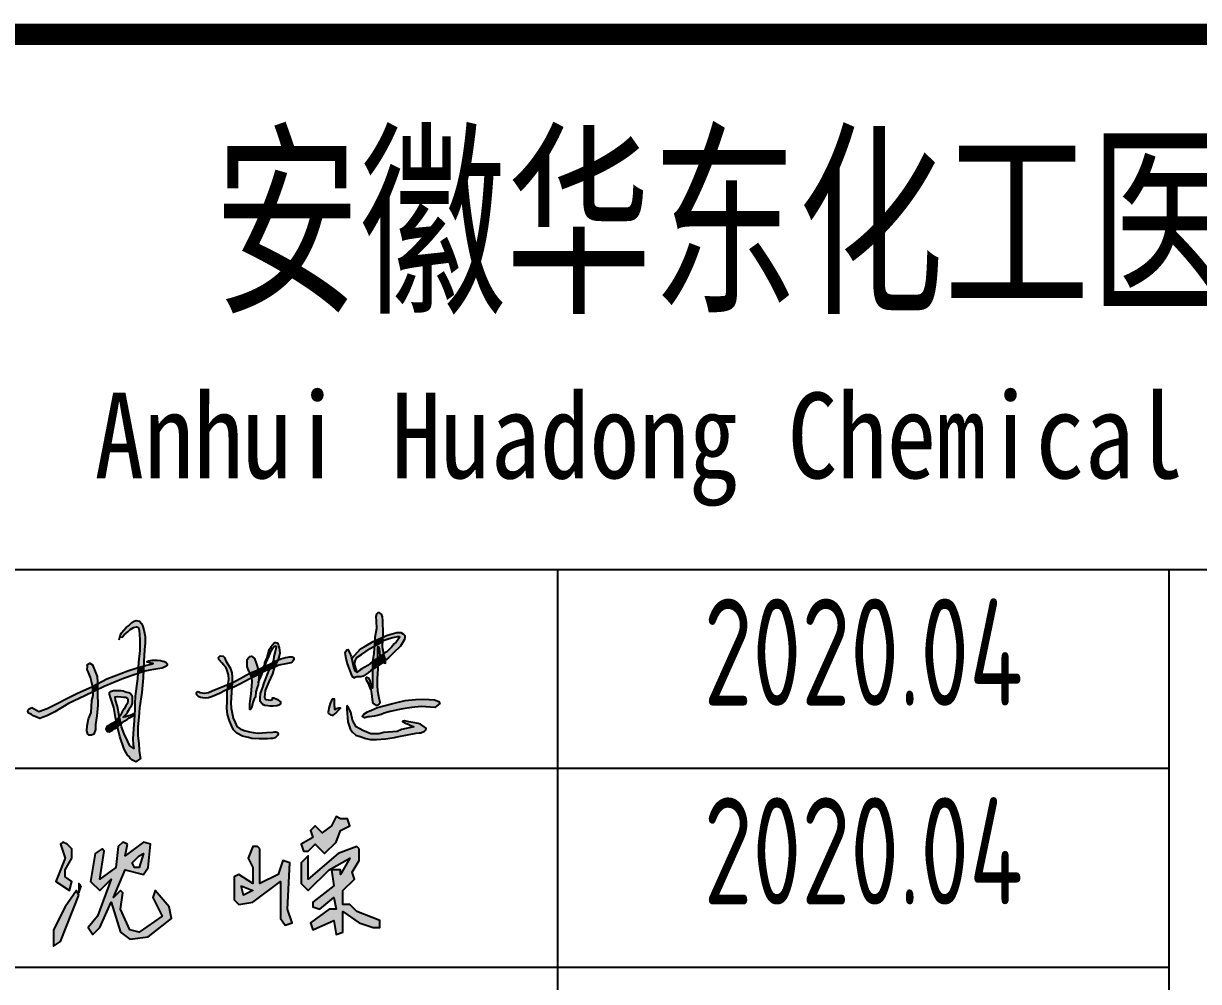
# Model space of a CAD drawing. Extents: x 9731685 to 18866768, y -962146 to 194094.
# Drawn here: x 9819210 to 9823052, y -200803 to -197671 of the extents above; entities that cross this region are included whole.
import ezdxf
from ezdxf.enums import TextEntityAlignment as Align

# ---------------------------------------------------------------- set-up
doc = ezdxf.new("R2010")
doc.units = 0
doc.header["$LTSCALE"] = 1000
doc.layers.get('0').update_dxf_attribs({"linetype": 'CONTINUOUS'})
doc.layers.add('HATCH', color=254, linetype='CONTINUOUS')
doc.styles.add('AHD_TQ_S', font='')
doc.styles.add('TSSD_Rein', font='Tssdeng.shx', dxfattribs={"width": 0.7, "bigfont": 'hztxt.shx'})
doc.styles.get('AHD_TQ_S').set_extended_font_data('SimSun')

msp = doc.modelspace()

# ---------------------------------------------------------------- hatches: boundary and pattern name
at = {"linetype": 'Continuous'}
h = msp.add_hatch(color=256, dxfattribs=at)
h.paths.add_polyline_path([(9820050.3, -200475.9), (9820050.3, -200596.9), (9820065.4, -200619.6), (9820088.1, -200612), (9820073, -200566.6), (9820080.6, -200415.4), (9820057.9, -200407.8), (9820042.8, -200453.2), (9819982.3, -200483.4), (9819982.3, -200370), (9819974.7, -200362.4), (9819959.6, -200362.4), (9819944.4, -200400.3), (9819959.6, -200430.5), (9819959.6, -200483.4), (9819914.2, -200453.2), (9819899.1, -200460.8), (9819899.1, -200536.4), (9819914.2, -200551.5), (9819959.6, -200543.9)])
h.paths.add_polyline_path([(9819959.6, -200506.1), (9819929.3, -200521.3), (9819921.8, -200491)], flags=16)
h.paths.add_polyline_path([(9820231.8, -200347.3), (9820246.9, -200309.5), (9820277.2, -200294.4), (9820269.6, -200271.7), (9820246.9, -200271.7), (9820231.8, -200264.1), (9820216.7, -200294.4), (9820186.4, -200317.1), (9820163.8, -200294.4), (9820148.6, -200309.5), (9820156.2, -200332.2), (9820118.4, -200354.9), (9820125.9, -200377.6), (9820141.1, -200377.6), (9820163.8, -200354.9), (9820194, -200385.1)])
h.paths.add_polyline_path([(9820307.4, -200407.8), (9820307.4, -200370), (9820299.9, -200362.4), (9820239.4, -200385.1), (9820141.1, -200468.3), (9820141.1, -200392.7), (9820118.4, -200415.4), (9820118.4, -200483.4), (9820141.1, -200506.1), (9820209.1, -200438.1), (9820277.2, -200400.3), (9820246.9, -200453.2), (9820246.9, -200438.1), (9820216.7, -200438.1), (9820224.3, -200491), (9820156.2, -200543.9), (9820156.2, -200559.1), (9820178.9, -200566.6), (9820224.3, -200528.8), (9820231.8, -200566.6), (9820209.1, -200566.6), (9820148.6, -200612), (9820156.2, -200634.7), (9820224.3, -200604.4), (9820231.8, -200649.8), (9820254.5, -200642.3), (9820254.5, -200574.2), (9820307.4, -200612), (9820352.8, -200627.1), (9820375.5, -200627.1), (9820375.5, -200604.4), (9820299.9, -200574.2), (9820277.2, -200551.5), (9820254.5, -200551.5), (9820254.5, -200506.1), (9820292.3, -200468.3), (9820284.8, -200445.6)])
h = msp.add_hatch(color=256, dxfattribs=at)
h.paths.add_polyline_path([(9819345.6, -200460.8), (9819345.6, -200438.1), (9819368.3, -200400.3), (9819368.3, -200370), (9819353.1, -200354.9), (9819338, -200347.3), (9819330.4, -200354.9), (9819345.6, -200400.3), (9819315.3, -200475.9), (9819360.7, -200506.1), (9819368.3, -200475.9)])
h.paths.add_polyline_path([(9819398.5, -200491), (9819390.9, -200483.4), (9819390.9, -200513.7)])
h.paths.add_polyline_path([(9819390.9, -200521.3), (9819383.4, -200506.1), (9819345.6, -200559.1), (9819307.8, -200634.7), (9819307.8, -200687.6), (9819330.4, -200672.5)])
h.paths.add_polyline_path([(9819542.2, -200438.1), (9819602.7, -200453.2), (9819617.8, -200430.5), (9819625.4, -200354.9), (9819602.7, -200347.3), (9819542.2, -200392.7), (9819549.8, -200354.9), (9819534.6, -200347.3), (9819519.5, -200362.4), (9819511.9, -200430.5), (9819459, -200468.3), (9819474.1, -200377.6), (9819466.6, -200370), (9819443.9, -200385.1), (9819428.8, -200475.9), (9819459, -200506.1), (9819496.8, -200468.3), (9819451.4, -200589.3), (9819421.2, -200627.1), (9819436.3, -200649.8), (9819459, -200627.1), (9819496.8, -200543.9), (9819527.1, -200642.3), (9819557.3, -200664.9), (9819617.8, -200657.4), (9819693.4, -200596.9), (9819685.9, -200559.1), (9819640.5, -200506.1), (9819632.9, -200528.8), (9819663.2, -200589.3), (9819587.6, -200642.3), (9819557.3, -200634.7), (9819527.1, -200566.6), (9819534.6, -200513.7), (9819527.1, -200506.1), (9819504.4, -200528.8)])
h.paths.add_polyline_path([(9819564.9, -200415.4), (9819587.6, -200392.7), (9819602.7, -200385.1), (9819587.6, -200430.5), (9819572.4, -200430.5)], flags=16)
at = {"layer": 'HATCH'}
for points in [[(9820384.9, -199624.2), (9820383.9, -199611.2), (9820380.7, -199602.1), (9820374.4, -199597.9), (9820368.4, -199597.9), (9820364.2, -199602.5), (9820362.5, -199610.2), (9820363.2, -199625.3), (9820363.9, -199649.4), (9820359, -199678.5), (9820358.1, -199689.6), (9820362.8, -199686.9), (9820377.2, -199681.1), (9820385, -199677.3), (9820385.6, -199665.6)], [(9819605.7, -199719.1), (9819607.8, -199695.6), (9819607.6, -199675), (9819603.6, -199653.1), (9819599.3, -199639.5), (9819595.3, -199632.6), (9819589.7, -199625.6), (9819578.5, -199623.5), (9819572, -199625.4), (9819564.6, -199629.9), (9819553.1, -199640.6), (9819545.3, -199645.6), (9819538.1, -199655), (9819530.6, -199663.8), (9819526.3, -199673.4), (9819525.5, -199676.9), (9819532.9, -199677.6), (9819539.3, -199670.2), (9819552.4, -199659.1), (9819559.2, -199653), (9819569.3, -199646.3), (9819579.1, -199643.6), (9819585.8, -199646.3), (9819588.5, -199655.1), (9819589.9, -199685.1), (9819590.6, -199721.1), (9819586.2, -199758.9), (9819584.9, -199777), (9819602.7, -199771.9), (9819603.3, -199756.1)], [(9820315.4, -199734.2), (9820343.7, -199714.8), (9820356.9, -199707.3), (9820358.1, -199689.6), (9820353.8, -199692.1), (9820329.3, -199706), (9820311.8, -199715.7), (9820283.4, -199747.7), (9820287.2, -199764.5), (9820290, -199778.6), (9820293.5, -199787.2), (9820301.1, -199793.3), (9820292.3, -199764.9), (9820295.6, -199753.3), (9820300.1, -199744.3)], [(9820385, -199677.3), (9820377.2, -199681.1), (9820362.8, -199686.9), (9820358.1, -199689.6), (9820356.9, -199707.3), (9820378.1, -199695.1), (9820384.3, -199691)], [(9820456.4, -199672.5), (9820452.4, -199668.3), (9820443.6, -199662.6), (9820438.4, -199662), (9820430.7, -199662.3), (9820422.6, -199664.5), (9820408, -199668.9), (9820396.7, -199672.1), (9820387.7, -199676), (9820385, -199677.3), (9820384.3, -199691), (9820389.7, -199687.5), (9820405.2, -199682.2), (9820417.8, -199678.9), (9820428.6, -199676.6), (9820433.2, -199675.8), (9820438.1, -199675.9), (9820439.8, -199678.4), (9820428.8, -199694.4), (9820422, -199699.4), (9820413.3, -199709.8), (9820398.5, -199725.5), (9820388.4, -199731.5), (9820389.8, -199738.6), (9820393.6, -199752.4), (9820403.2, -199744.7), (9820419, -199730.1), (9820443.1, -199707.2), (9820455.4, -199685), (9820457.1, -199678)], [(9820012.8, -199738.4), (9820020, -199722.4), (9820024.9, -199713.3), (9820028.6, -199710.2), (9820032.7, -199706.7), (9820035.2, -199706.2), (9820036, -199711), (9820034.1, -199720.4), (9820028.9, -199741.1), (9820027.6, -199752.6), (9820024.5, -199761.3), (9820025.9, -199760.6), (9820032.9, -199756.6), (9820042.6, -199752.4), (9820045, -199747.1), (9820048.7, -199728.6), (9820047.1, -199713), (9820045.3, -199705.8), (9820043.5, -199701.4), (9820041.8, -199698.8), (9820039.8, -199697.4), (9820033.6, -199695.6), (9820030.5, -199695.6), (9820022.9, -199704.5), (9820019.7, -199709.3), (9820016.3, -199714.7), (9820012.6, -199720.4), (9820008.4, -199731.2), (9820005.5, -199744.1), (9820001.1, -199753.6), (9819998.1, -199761.1), (9819997.6, -199766.8), (9819994.4, -199774.8), (9819997.2, -199773.2), (9819999.1, -199772.5), (9820003.4, -199760.3)], [(9820282.7, -199744.9), (9820281.1, -199741), (9820275.6, -199727.4), (9820272, -199720.4), (9820271.3, -199718.2), (9820266.9, -199718.9), (9820265.3, -199722), (9820261.2, -199727.9), (9820264.3, -199746.6), (9820268.7, -199764.7), (9820275.9, -199784.6), (9820283.9, -199804.8), (9820292.6, -199810.6), (9820296.8, -199808), (9820300.4, -199807.5), (9820303, -199807.3), (9820308, -199807.3), (9820313.5, -199807.2), (9820320.6, -199805.2), (9820336.7, -199794.7), (9820346.1, -199787), (9820351.4, -199783.4), (9820351.6, -199757.6), (9820335.7, -199769.8), (9820323.8, -199777.2), (9820316.8, -199781.5), (9820311.2, -199784.6), (9820303.8, -199789.9), (9820301.1, -199793.3), (9820293.5, -199787.2), (9820290, -199778.6), (9820287.2, -199764.5)], [(9820384.3, -199691), (9820378.1, -199695.1), (9820356.9, -199707.3), (9820355.1, -199731.2), (9820351.6, -199757.6), (9820368.9, -199745.9), (9820368.6, -199734.6), (9820368.1, -199716.4), (9820368.2, -199713.1), (9820369.7, -199708.5), (9820372.5, -199714.9), (9820373.9, -199726), (9820374, -199729), (9820374.7, -199736.3), (9820376.2, -199740.5), (9820388.4, -199731.5), (9820385.3, -199715.5), (9820383.5, -199707.8)], [(9819450.7, -199806.6), (9819442.3, -199784.5), (9819435.3, -199767.8), (9819426.5, -199762.2), (9819418.3, -199767.8), (9819418.9, -199774.1), (9819417.7, -199782.9), (9819422, -199792.8), (9819429.5, -199809.3), (9819432.4, -199822.7), (9819436, -199839), (9819451.9, -199830.2), (9819452, -199825.1)], [(9819672, -199774.7), (9819679.4, -199769.6), (9819679.6, -199765.3), (9819675.3, -199759.5), (9819670.7, -199757.2), (9819665, -199755.8), (9819658.2, -199754.1), (9819646.6, -199752.9), (9819638.6, -199752.5), (9819631, -199752.5), (9819625, -199753.5), (9819618.8, -199754.7), (9819614, -199756.8), (9819614.5, -199759.3), (9819619.6, -199760.5), (9819626.4, -199762.2), (9819633.4, -199763.6), (9819627.2, -199765.5), (9819613, -199769), (9819602.7, -199771.9), (9819602, -199790.3), (9819606.6, -199788.7), (9819622.9, -199785.4), (9819648.7, -199781.1), (9819662.9, -199779.5)], [(9819891, -199793.9), (9819885.9, -199778.2), (9819878.4, -199766), (9819871.4, -199754.5), (9819866.7, -199744.1), (9819862.5, -199739.2), (9819852.9, -199738.8), (9819847.6, -199743.7), (9819848.7, -199750.3), (9819851.6, -199753.7), (9819854.4, -199756.8), (9819858.2, -199762), (9819865.1, -199769.2), (9819871.8, -199775.4), (9819874.8, -199782.9), (9819880.2, -199800.5), (9819881.5, -199815.7), (9819879.6, -199830.1), (9819879.3, -199832.1), (9819892, -199826.7), (9819892.5, -199808.8)], [(9819970.5, -199762.5), (9819965.2, -199746.9), (9819956, -199739.3), (9819951.6, -199740.5), (9819945.2, -199745.3), (9819940.8, -199750.5), (9819940.8, -199758.9), (9819940.8, -199773), (9819947.2, -199789), (9819949.5, -199795.7), (9819950.5, -199795.2), (9819977.5, -199783.8)], [(9820020.3, -199773.4), (9820024.5, -199761.3), (9820015.6, -199766.2), (9819999.1, -199772.5), (9819995.6, -199782.3), (9819991.4, -199793.1), (9820003.3, -199786.3), (9820015.3, -199782)], [(9820042.6, -199752.4), (9820032.9, -199756.6), (9820025.9, -199760.6), (9820024.5, -199761.3), (9820020.3, -199773.4), (9820015.3, -199782), (9820030, -199776.9), (9820032.4, -199775.6)], [(9820083.8, -199761.1), (9820088.5, -199758.6), (9820090.6, -199756.3), (9820092.8, -199752.8), (9820094.3, -199749), (9820094.3, -199746.2), (9820093.9, -199745.1), (9820092.9, -199743.8), (9820088.3, -199742.2), (9820078.9, -199742.2), (9820073.9, -199742.9), (9820066.9, -199744.2), (9820059.3, -199745.9), (9820051.6, -199748.6), (9820043.9, -199751.9), (9820042.6, -199752.4), (9820032.4, -199775.6), (9820045.2, -199768.8), (9820067.9, -199764.5)], [(9820368.9, -199745.9), (9820351.6, -199757.6), (9820351.4, -199783.4), (9820369.6, -199770.9)], [(9820379.3, -199754), (9820376, -199742.5), (9820376.2, -199740.5), (9820370.6, -199744.7), (9820368.9, -199745.9), (9820369.6, -199770.9), (9820377.4, -199765.6), (9820384.2, -199760)], [(9820389.8, -199738.6), (9820388.4, -199731.5), (9820388.4, -199731.5), (9820376.2, -199740.5), (9820376, -199742.5), (9820379.3, -199754), (9820384.2, -199760), (9820393.6, -199752.4)], [(9820393.6, -199752.4), (9820384.2, -199760), (9820394, -199763.1)], [(9819536.9, -199812.9), (9819583.6, -199796.7), (9819584.9, -199777), (9819582, -199777.9), (9819551.3, -199787.9), (9819482.4, -199813.3), (9819451.9, -199830.2), (9819451.6, -199849.6), (9819473.9, -199838.5)], [(9819530.7, -199971.3), (9819528.2, -199960.8), (9819520.6, -199967.4), (9819517.4, -199970.2), (9819517.4, -199970.3), (9819524.9, -200002.1), (9819539.3, -200043.3), (9819550.3, -200063.3), (9819556.5, -200068.6), (9819559, -200072.7), (9819566.8, -200079.5), (9819577.7, -200085.1), (9819581.6, -200082.5), (9819585, -200079.3), (9819592.3, -200074.8), (9819590.1, -200063.9), (9819588.4, -200047.8), (9819586.5, -200025.1), (9819583.7, -199999.7), (9819584, -199971.2), (9819586.9, -199939), (9819589.7, -199908.2), (9819596.6, -199858.7), (9819601.2, -199811.1), (9819602, -199790.3), (9819583.6, -199796.7), (9819582.5, -199812.9), (9819575, -199870.7), (9819574.4, -199895), (9819573.4, -199913.2), (9819571.3, -199949.7), (9819569.3, -199977.6), (9819567, -200009.7), (9819569, -200029.9), (9819570.3, -200041.6), (9819557.6, -200032.7), (9819551.1, -200018.5), (9819539.1, -199993.8)], [(9819602.7, -199771.9), (9819584.9, -199777), (9819583.6, -199796.7), (9819602, -199790.3)], [(9819949.8, -199814.1), (9819956, -199811), (9819951.8, -199802.3), (9819949.5, -199795.7), (9819937.8, -199801.4), (9819896.6, -199824.7), (9819892, -199826.7), (9819890.8, -199843.9), (9819897.9, -199841.2), (9819917.6, -199831.5)], [(9819978.9, -199816.3), (9819979.3, -199799.6), (9819956, -199811), (9819956.6, -199821.9), (9819955.1, -199837.7), (9819953.7, -199862.9), (9819951.1, -199878), (9819950.3, -199888.3), (9819949.2, -199894.2), (9819949, -199899.3), (9819949, -199903.7), (9819948.4, -199909.4), (9819948.5, -199912.2), (9819949, -199913.5), (9819949.7, -199914.2), (9819952.4, -199914), (9819955.3, -199909.7), (9819960.3, -199891.6), (9819964.4, -199879.6), (9819968.5, -199874), (9819969.7, -199855.9), (9819973.7, -199842.3), (9819976.9, -199833.1)], [(9819979.6, -199790), (9819977.5, -199783.8), (9819950.5, -199795.2), (9819949.5, -199795.7), (9819951.8, -199802.3), (9819956, -199811), (9819979.3, -199799.6)], [(9819994.4, -199774.8), (9819978.9, -199783.2), (9819977.5, -199783.8), (9819979.6, -199790), (9819979.3, -199799.6), (9819983.1, -199797.8), (9819988.1, -199794.9)], [(9819991.4, -199793.1), (9819988.1, -199794.9), (9819980.9, -199811.3), (9819978.7, -199817.8), (9819977.6, -199827.2), (9819985.8, -199807.1)], [(9820024.7, -199797.9), (9820031.2, -199778.4), (9820032.4, -199775.6), (9820030, -199776.9), (9820015.3, -199782), (9820010.5, -199790.3), (9820002.7, -199810.2), (9819995.6, -199827.1), (9819991.2, -199840.7), (9819987.7, -199849.5), (9819983.8, -199862.2), (9819982.2, -199876.4), (9819983.2, -199885.9), (9819989.9, -199894.5), (9819991.9, -199897), (9819998.7, -199899.7), (9820008.6, -199901.5), (9820015.2, -199901.6), (9820026.1, -199901.6), (9820037.9, -199901.2), (9820045, -199898.9), (9820048.5, -199897.3), (9820051.4, -199895.3), (9820051.9, -199892.2), (9820051.1, -199888.5), (9820043, -199882.8), (9820038, -199881), (9820028.6, -199877.5), (9820023.5, -199876.7), (9820023.5, -199880.6), (9820023.3, -199883), (9820018, -199884.3), (9820011.2, -199884.1), (9820004.2, -199882.2), (9820000.5, -199879.2), (9819998.9, -199874.1), (9820001.3, -199852.2), (9820013.1, -199823.6)], [(9819999.1, -199772.5), (9819997.2, -199773.2), (9819994.4, -199774.8), (9819988.1, -199794.9), (9819991.4, -199793.1), (9819995.6, -199782.3)], [(9820369.9, -199781.5), (9820369.6, -199770.9), (9820351.4, -199783.4), (9820351.2, -199810.2), (9820351.1, -199831.5), (9820351.2, -199844.5), (9820346, -199831.2), (9820343.1, -199820.5), (9820339.7, -199813), (9820334.8, -199811), (9820332.1, -199809.9), (9820330, -199809.6), (9820329.2, -199812.6), (9820330.9, -199817.1), (9820336.7, -199828.3), (9820339.4, -199834.3), (9820342.4, -199843.8), (9820345.8, -199848.8), (9820347.5, -199861.4), (9820350.2, -199881.4), (9820352.5, -199893.1), (9820363.1, -199901.5), (9820371.1, -199897.9), (9820376.6, -199891.5), (9820373.1, -199876.8), (9820368.6, -199853.9), (9820367.4, -199834), (9820367.4, -199813.9)], [(9819357.5, -199894.5), (9819410.8, -199869.9), (9819436.9, -199856.9), (9819436.5, -199841.4), (9819436, -199839), (9819384.8, -199862.2), (9819286.9, -199910.6), (9819260, -199920.8), (9819237.6, -199907.1), (9819232.3, -199909.3), (9819228.8, -199912), (9819225.3, -199915.5), (9819223.5, -199919.2), (9819225.9, -199924.6), (9819229.8, -199927.7), (9819236.4, -199930.4), (9819242.4, -199934.3), (9819250.1, -199938.6), (9819263.5, -199943.3), (9819274.6, -199939.6), (9819286.6, -199935.3), (9819311.9, -199922.1)], [(9819451.9, -199830.2), (9819436, -199839), (9819436.5, -199841.4), (9819436.9, -199856.9), (9819451.6, -199849.6)], [(9819869, -199852.1), (9819877, -199849.1), (9819879.3, -199832.1), (9819867.2, -199837.2), (9819827, -199852.7), (9819814.5, -199858.6), (9819802.7, -199860.7), (9819793.6, -199859.8), (9819787.4, -199858.2), (9819780.9, -199854.9), (9819778.2, -199855.8), (9819776.1, -199858.4), (9819775.8, -199862.7), (9819778.2, -199866.8), (9819781.2, -199870.5), (9819784.3, -199873.2), (9819788.7, -199875.4), (9819796.6, -199876.4), (9819805.7, -199877), (9819814.5, -199876.4), (9819828, -199871.6), (9819850.7, -199862.2)], [(9819888.2, -199891.3), (9819888.5, -199877.2), (9819889.9, -199856.6), (9819890.8, -199843.9), (9819877, -199849.1), (9819875.7, -199858.6), (9819876.2, -199887.1), (9819875.3, -199909.5), (9819877.3, -199930.4), (9819883, -199951.2), (9819890, -199966), (9819896.5, -199980.7), (9819907.8, -199991.3), (9819926, -200001), (9819945.3, -200005.2), (9819956.4, -200008.6), (9819980.9, -200010.2), (9820007.5, -200009.5), (9820017.9, -200009.3), (9820025.4, -200008.8), (9820033.2, -200006.4), (9820040.4, -199998.8), (9820042.2, -199995.2), (9820042.2, -199993.5), (9820041, -199989.8), (9820038.2, -199988.4), (9820034.6, -199987.1), (9820031.8, -199986.6), (9820024.8, -199987.8), (9820004.3, -199989.2), (9819990, -199990.5), (9819977.8, -199991.6), (9819961.3, -199989.6), (9819949, -199987), (9819931.7, -199982.9), (9819917.9, -199977.3), (9819907.8, -199969.6), (9819901.8, -199956.9), (9819895.5, -199942.2), (9819891.9, -199925.8), (9819888.8, -199909.8)], [(9819892, -199826.7), (9819879.3, -199832.1), (9819877, -199849.1), (9819890.8, -199843.9)], [(9819452.9, -199899.6), (9819451.4, -199862.2), (9819451.6, -199849.6), (9819436.9, -199856.9), (9819437.2, -199868.4), (9819433.3, -199884.3), (9819430.8, -199924), (9819422.9, -199944.6), (9819417.7, -199967.8), (9819416.8, -199983.6), (9819420.2, -199994.8), (9819423.4, -199998), (9819432, -199998), (9819439.4, -199994.4), (9819445.1, -199980), (9819445.5, -199963), (9819449.6, -199934.6)], [(9819558.2, -199860.9), (9819554.5, -199858.6), (9819547.4, -199856.9), (9819541, -199854.9), (9819535.3, -199853.5), (9819528.8, -199852.5), (9819522.8, -199851.8), (9819513, -199851.8), (9819504.6, -199851.8), (9819494.1, -199854.9), (9819491.4, -199858.9), (9819491.4, -199864), (9819494.4, -199875.4), (9819497.5, -199884.8), (9819505.2, -199907.4), (9819511, -199940.4), (9819513.5, -199952), (9819523.2, -199939.6), (9819522.2, -199935.3), (9819517.6, -199904.1), (9819510.2, -199883.1), (9819509.4, -199873.1), (9819518.5, -199871.6), (9819537.6, -199873.3), (9819543, -199873.9), (9819547.2, -199875.9), (9819550.2, -199877.4), (9819551.3, -199880.9), (9819551.3, -199885.2), (9819549.6, -199894.6), (9819544.8, -199902), (9819539.1, -199912), (9819535.2, -199918.5), (9819533, -199922.2), (9819530.2, -199926.5), (9819527, -199932.6), (9819523.2, -199939.6), (9819528.2, -199960.8), (9819533.7, -199956.1), (9819540.9, -199951.3), (9819548.9, -199946.3), (9819555, -199941.8), (9819564.1, -199936.8), (9819572.3, -199933.1), (9819572.6, -199927.5), (9819568.9, -199928.5), (9819558.7, -199932.4), (9819554.3, -199934.2), (9819543.2, -199937.2), (9819536.8, -199938.6), (9819539.6, -199936.4), (9819546.7, -199928.3), (9819549.4, -199923.9), (9819552.1, -199918.5), (9819555.8, -199913.2), (9819560.5, -199905.4), (9819564.9, -199892.9), (9819565.6, -199884.5), (9819565.6, -199878.1), (9819565.3, -199873.1), (9819563.6, -199866.7)], [(9820240.1, -199916.3), (9820245.1, -199910.3), (9820246.9, -199909.1), (9820241.1, -199908.8), (9820233.8, -199911.3), (9820229.8, -199913.8), (9820227.1, -199913.3), (9820226.8, -199910.5), (9820226.8, -199906.7), (9820226.3, -199901), (9820226.3, -199896.7), (9820226.3, -199890.7), (9820226.1, -199887.2), (9820226.1, -199882.7), (9820225.6, -199879.6), (9820219, -199879.1), (9820217, -199884.4), (9820213.2, -199894.4), (9820208.7, -199909.5), (9820207.2, -199917.5), (9820206.2, -199922.3), (9820207, -199927.3), (9820213.7, -199931.6), (9820218.8, -199933.1), (9820222.8, -199932.8), (9820230.8, -199926.6)], [(9820409, -199921), (9820434, -199915.4), (9820450.2, -199912.4), (9820480.1, -199907.3), (9820510.7, -199904.2), (9820556, -199908), (9820559.3, -199904.7), (9820566.6, -199897.8), (9820571.2, -199895), (9820567.9, -199887.9), (9820553.9, -199882.6), (9820536.4, -199881.3), (9820514.2, -199880.8), (9820491.8, -199881.6), (9820458.4, -199884.6), (9820430.2, -199891.5), (9820412.8, -199895.8), (9820367.8, -199907.6), (9820348.2, -199916), (9820334.9, -199921.5), (9820323.2, -199929.9), (9820316.9, -199937), (9820325.3, -199941.1), (9820337.5, -199938.3), (9820341.6, -199938.1), (9820356.1, -199936), (9820367.3, -199934.2), (9820379.2, -199930.7), (9820388.9, -199926.1)], [(9820279.9, -199922.6), (9820272.3, -199908.6), (9820267.2, -199901.2), (9820267.5, -199913), (9820271, -199954.3), (9820278.6, -199977.8), (9820284.6, -199987.6), (9820296.6, -199998.2), (9820310.7, -200002.2), (9820329.2, -200009.1), (9820344.8, -200011.7), (9820363.7, -200011.9), (9820393.4, -200009.5), (9820423.5, -200006), (9820432.3, -200004), (9820448.7, -200000.6), (9820460, -199997.6), (9820493.5, -199991.3), (9820504.2, -199990.5), (9820509.2, -199990.5), (9820521.3, -199985.3), (9820526, -199980.4), (9820526.2, -199975.6), (9820519.9, -199970.6), (9820512.9, -199965.1), (9820508.2, -199962.3), (9820500.6, -199959.7), (9820489.9, -199957.5), (9820469.9, -199954.2), (9820455.6, -199951.6), (9820449.6, -199953), (9820461, -199959.5), (9820465.5, -199961.3), (9820476.8, -199965.9), (9820481.6, -199968.9), (9820486, -199971.2), (9820446, -199979.8), (9820431.4, -199985.8), (9820388, -199989.7), (9820371.8, -199993.6), (9820346.2, -199993.6), (9820319.3, -199982.6), (9820298, -199970.7), (9820285.8, -199948.6)], [(9819517.4, -199970.2), (9819513.5, -199952), (9819497.8, -199961.5), (9819483, -199970), (9819480.2, -199974.6), (9819479.3, -199978.2), (9819483.9, -199986.1), (9819490, -199987.1), (9819500.9, -199981.3), (9819508.3, -199976.7), (9819514.3, -199972.8)], [(9819523.2, -199939.6), (9819513.5, -199952), (9819517.4, -199970.2), (9819520.6, -199967.4), (9819528.2, -199960.8)]]:
    msp.add_hatch(color=256, dxfattribs=at).paths.add_polyline_path(points)

# ---------------------------------------------------------------- linework, layer by layer
for p, q in [((9817456.8, -199456.3), (9828456.8, -199456.3)), ((9820956.8, -202706.3), (9820956.8, -199456.3)), ((9820956.8, -202706.3), (9820956.8, -199456.3)), ((9822956.8, -202706.3), (9822956.8, -199456.3)), ((9817456.8, -200106.3), (9822956.8, -200106.3)), ((9817456.8, -200756.3), (9822956.8, -200756.3))]:
    msp.add_line(p, q)
msp.add_lwpolyline([(9835456.8, -197706.3, 70, 70, 0), (9817456.8, -197706.3, 70, 70, 0), (9817456.8, -203706.3, 0, 0, 0)], format="xyseb")
msp.add_lwpolyline([(9835456.8, -197706.3, 70, 70, 0), (9817456.8, -197706.3, 70, 70, 0), (9817456.8, -203706.3, 0, 0, 0)], format="xyseb")
at = {"const_width": 70}
msp.add_lwpolyline([(9835456.8, -197706.3), (9817456.8, -197706.3)], dxfattribs=at)
for points in [[(9820376, -199742.5), (9820379.3, -199754), (9820384.2, -199760), (9820394, -199763.1), (9820393.6, -199752.4), (9820389.8, -199738.6), (9820385.3, -199715.5), (9820383.5, -199707.8), (9820385.6, -199665.6), (9820384.9, -199624.2), (9820383.9, -199611.2), (9820380.7, -199602.1), (9820374.4, -199597.9), (9820368.4, -199597.9), (9820364.2, -199602.5), (9820362.5, -199610.2), (9820363.2, -199625.3), (9820363.9, -199649.4), (9820359, -199678.5), (9820355.1, -199731.2), (9820351.6, -199757.6), (9820351.2, -199810.2), (9820351.1, -199831.5), (9820351.2, -199844.5), (9820346, -199831.2), (9820343.1, -199820.5), (9820339.7, -199813)], [(9819525.5, -199676.9), (9819532.9, -199677.6), (9819532.9, -199677.6), (9819539.3, -199670.2), (9819552.4, -199659.1), (9819559.2, -199653), (9819569.3, -199646.3), (9819579.1, -199643.6), (9819579.1, -199643.6), (9819585.8, -199646.3), (9819588.5, -199655.1), (9819589.9, -199685.1), (9819590.6, -199721.1), (9819586.2, -199758.9), (9819582.5, -199812.9), (9819575, -199870.7), (9819574.4, -199895), (9819573.4, -199913.2), (9819571.3, -199949.7), (9819569.3, -199977.6), (9819567, -200009.7), (9819569, -200029.9), (9819570.3, -200041.6), (9819570.3, -200041.6), (9819557.6, -200032.7), (9819551.1, -200018.5), (9819539.1, -199993.8), (9819530.7, -199971.3), (9819522.2, -199935.3), (9819517.6, -199904.1), (9819510.2, -199883.1), (9819509.4, -199873.1), (9819509.4, -199873.1), (9819518.5, -199871.6), (9819537.6, -199873.3), (9819537.6, -199873.3), (9819543, -199873.9), (9819547.2, -199875.9), (9819550.2, -199877.4), (9819551.3, -199880.9), (9819551.3, -199885.2), (9819549.6, -199894.6), (9819544.8, -199902), (9819539.1, -199912), (9819535.2, -199918.5), (9819533, -199922.2), (9819530.2, -199926.5), (9819527, -199932.6), (9819523.2, -199939.6), (9819513.5, -199952), (9819497.8, -199961.5), (9819483, -199970), (9819480.2, -199974.6), (9819479.3, -199978.2), (9819483.9, -199986.1), (9819490, -199987.1), (9819500.9, -199981.3), (9819508.3, -199976.7), (9819514.3, -199972.8), (9819520.6, -199967.4), (9819533.7, -199956.1), (9819540.9, -199951.3), (9819548.9, -199946.3), (9819555, -199941.8), (9819564.1, -199936.8), (9819572.3, -199933.1)], [(9819523.1, -199686.8), (9819526.3, -199673.4), (9819530.6, -199663.8), (9819538.1, -199655), (9819545.3, -199645.6), (9819553.1, -199640.6), (9819564.6, -199629.9), (9819572, -199625.4), (9819578.5, -199623.5), (9819589.7, -199625.6), (9819595.3, -199632.6), (9819599.3, -199639.5), (9819603.6, -199653.1), (9819607.6, -199675), (9819607.8, -199695.6), (9819605.7, -199719.1), (9819603.3, -199756.1), (9819601.2, -199811.1), (9819596.6, -199858.7), (9819589.7, -199908.2), (9819586.9, -199939), (9819584, -199971.2), (9819583.7, -199999.7), (9819586.5, -200025.1), (9819588.4, -200047.8), (9819590.1, -200063.9), (9819592.3, -200074.8), (9819585, -200079.3), (9819581.6, -200082.5), (9819577.7, -200085.1), (9819566.8, -200079.5), (9819559, -200072.7), (9819556.5, -200068.6), (9819550.3, -200063.3), (9819539.3, -200043.3), (9819524.9, -200002.1), (9819517.4, -199970.3), (9819511, -199940.4), (9819505.2, -199907.4), (9819497.5, -199884.8), (9819494.4, -199875.4), (9819491.4, -199864), (9819491.4, -199858.9), (9819494.1, -199854.9), (9819494.1, -199854.9), (9819504.6, -199851.8), (9819513, -199851.8), (9819513, -199851.8), (9819522.8, -199851.8), (9819528.8, -199852.5), (9819535.3, -199853.5), (9819541, -199854.9), (9819547.4, -199856.9), (9819554.5, -199858.6), (9819558.2, -199860.9), (9819563.6, -199866.7), (9819565.3, -199873.1), (9819565.6, -199878.1), (9819565.6, -199884.5), (9819564.9, -199892.9), (9819560.5, -199905.4), (9819555.8, -199913.2), (9819552.1, -199918.5), (9819549.4, -199923.9), (9819546.7, -199928.3), (9819546.7, -199928.3), (9819539.6, -199936.4), (9819533.9, -199940.8)], [(9820261.2, -199727.9), (9820265.3, -199722), (9820266.9, -199718.9), (9820266.9, -199718.9), (9820271.3, -199718.2), (9820272, -199720.4), (9820275.6, -199727.4), (9820281.1, -199741), (9820282.7, -199744.9), (9820287.2, -199764.5), (9820290, -199778.6), (9820293.5, -199787.2), (9820301.1, -199793.3), (9820292.3, -199764.9), (9820295.6, -199753.3), (9820300.1, -199744.3), (9820315.4, -199734.2), (9820343.7, -199714.8), (9820378.1, -199695.1), (9820389.7, -199687.5), (9820405.2, -199682.2), (9820417.8, -199678.9), (9820428.6, -199676.6), (9820433.2, -199675.8), (9820438.1, -199675.9), (9820439.8, -199678.4), (9820428.8, -199694.4), (9820422, -199699.4), (9820413.3, -199709.8), (9820398.5, -199725.5), (9820388.4, -199731.5), (9820370.6, -199744.7), (9820351.6, -199757.6), (9820335.7, -199769.8), (9820323.8, -199777.2), (9820316.8, -199781.5), (9820311.2, -199784.6), (9820303.8, -199789.9), (9820301.1, -199793.3)], [(9820283.4, -199747.7), (9820311.8, -199715.7), (9820329.3, -199706), (9820353.8, -199692.1), (9820362.8, -199686.9), (9820377.2, -199681.1), (9820387.7, -199676), (9820396.7, -199672.1), (9820408, -199668.9), (9820422.6, -199664.5), (9820430.7, -199662.3), (9820438.4, -199662), (9820443.6, -199662.6), (9820452.4, -199668.3), (9820456.4, -199672.5), (9820457.1, -199678), (9820455.4, -199685), (9820443.1, -199707.2), (9820419, -199730.1), (9820403.2, -199744.7), (9820377.4, -199765.6), (9820346.1, -199787), (9820336.7, -199794.7), (9820320.6, -199805.2), (9820313.5, -199807.2), (9820308, -199807.3), (9820303, -199807.3), (9820300.4, -199807.5), (9820296.8, -199808), (9820292.6, -199810.6)], [(9819977.6, -199827.2), (9819985.8, -199807.1), (9819995.6, -199782.3), (9820003.4, -199760.3), (9820012.8, -199738.4), (9820020, -199722.4), (9820024.9, -199713.3), (9820028.6, -199710.2), (9820032.7, -199706.7), (9820035.2, -199706.2), (9820036, -199711), (9820034.1, -199720.4), (9820028.9, -199741.1), (9820027.6, -199752.6), (9820020.3, -199773.4), (9820010.5, -199790.3), (9820002.7, -199810.2), (9819995.6, -199827.1), (9819991.2, -199840.7), (9819987.7, -199849.5), (9819983.8, -199862.2), (9819982.2, -199876.4), (9819983.2, -199885.9), (9819989.9, -199894.5), (9819991.9, -199897), (9819998.7, -199899.7), (9820008.6, -199901.5), (9820015.2, -199901.6), (9820026.1, -199901.6), (9820037.9, -199901.2), (9820045, -199898.9), (9820048.5, -199897.3), (9820051.4, -199895.3), (9820051.9, -199892.2), (9820051.1, -199888.5), (9820043, -199882.8), (9820038, -199881), (9820028.6, -199877.5), (9820023.5, -199876.7), (9820023.5, -199880.6), (9820023.3, -199883), (9820018, -199884.3), (9820011.2, -199884.1), (9820004.2, -199882.2), (9820000.5, -199879.2), (9819998.9, -199874.1), (9820001.3, -199852.2), (9820013.1, -199823.6), (9820024.7, -199797.9), (9820031.2, -199778.4), (9820045, -199747.1), (9820048.7, -199728.6), (9820047.1, -199713), (9820045.3, -199705.8), (9820043.5, -199701.4), (9820041.8, -199698.8), (9820039.8, -199697.4), (9820033.6, -199695.6), (9820030.5, -199695.6), (9820022.9, -199704.5), (9820019.7, -199709.3), (9820016.3, -199714.7), (9820012.6, -199720.4), (9820008.4, -199731.2), (9820005.5, -199744.1), (9820001.1, -199753.6), (9819998.1, -199761.1), (9819997.6, -199766.8)], [(9820261.2, -199727.9), (9820264.3, -199746.6), (9820268.7, -199764.7), (9820275.9, -199784.6), (9820283.9, -199804.8), (9820292.6, -199810.6)], [(9820339.7, -199813), (9820334.8, -199811), (9820332.1, -199809.9), (9820330, -199809.6), (9820329.2, -199812.6), (9820330.9, -199817.1), (9820336.7, -199828.3), (9820339.4, -199834.3), (9820342.4, -199843.8), (9820345.8, -199848.8), (9820347.5, -199861.4), (9820350.2, -199881.4), (9820352.5, -199893.1), (9820363.1, -199901.5), (9820371.1, -199897.9), (9820376.6, -199891.5), (9820376.6, -199891.5), (9820373.1, -199876.8), (9820368.6, -199853.9), (9820367.4, -199834), (9820367.4, -199813.9), (9820369.9, -199781.5), (9820368.6, -199734.6), (9820368.1, -199716.4), (9820368.2, -199713.1), (9820369.7, -199708.5), (9820369.7, -199708.5), (9820372.5, -199714.9), (9820373.9, -199726), (9820374, -199729), (9820374.7, -199736.3), (9820376.2, -199740.5), (9820376, -199742.5)], [(9819237.6, -199907.1), (9819260, -199920.8), (9819286.9, -199910.6), (9819384.8, -199862.2), (9819436, -199839), (9819482.4, -199813.3), (9819551.3, -199787.9), (9819582, -199777.9), (9819613, -199769), (9819627.2, -199765.5), (9819633.4, -199763.6), (9819626.4, -199762.2), (9819619.6, -199760.5), (9819614.5, -199759.3), (9819614.5, -199759.3), (9819614, -199756.8), (9819618.8, -199754.7), (9819625, -199753.5), (9819631, -199752.5), (9819638.6, -199752.5), (9819646.6, -199752.9), (9819658.2, -199754.1), (9819665, -199755.8), (9819670.7, -199757.2), (9819675.3, -199759.5), (9819679.6, -199765.3), (9819679.4, -199769.6), (9819672, -199774.7), (9819662.9, -199779.5), (9819648.7, -199781.1), (9819622.9, -199785.4), (9819606.6, -199788.7), (9819536.9, -199812.9), (9819473.9, -199838.5), (9819410.8, -199869.9), (9819357.5, -199894.5), (9819311.9, -199922.1), (9819286.6, -199935.3), (9819274.6, -199939.6), (9819263.5, -199943.3), (9819250.1, -199938.6), (9819242.4, -199934.3), (9819236.4, -199930.4), (9819229.8, -199927.7), (9819225.9, -199924.6), (9819223.5, -199919.2), (9819225.3, -199915.5), (9819228.8, -199912), (9819232.3, -199909.3), (9819237.6, -199907.1)], [(9819418.3, -199767.8), (9819426.5, -199762.2), (9819435.3, -199767.8), (9819442.3, -199784.5), (9819450.7, -199806.6), (9819452, -199825.1), (9819451.4, -199862.2), (9819452.9, -199899.6), (9819449.6, -199934.6), (9819445.5, -199963), (9819445.1, -199980), (9819439.4, -199994.4), (9819432, -199998), (9819423.4, -199998), (9819420.2, -199994.8), (9819416.8, -199983.6), (9819417.7, -199967.8), (9819422.9, -199944.6), (9819430.8, -199924), (9819433.3, -199884.3), (9819437.2, -199868.4), (9819436.5, -199841.4), (9819432.4, -199822.7), (9819429.5, -199809.3), (9819422, -199792.8), (9819417.7, -199782.9), (9819418.9, -199774.1), (9819418.3, -199767.8)], [(9820092.9, -199743.8), (9820093.9, -199745.1), (9820094.3, -199746.2), (9820094.3, -199749), (9820092.8, -199752.8), (9820090.6, -199756.3), (9820088.5, -199758.6), (9820083.8, -199761.1), (9820067.9, -199764.5), (9820045.2, -199768.8), (9820030, -199776.9), (9820003.3, -199786.3), (9819983.1, -199797.8), (9819949.8, -199814.1), (9819917.6, -199831.5), (9819897.9, -199841.2), (9819869, -199852.1), (9819850.7, -199862.2), (9819828, -199871.6), (9819814.5, -199876.4), (9819805.7, -199877), (9819796.6, -199876.4), (9819788.7, -199875.4), (9819784.3, -199873.2), (9819781.2, -199870.5), (9819778.2, -199866.8), (9819775.8, -199862.7), (9819776.1, -199858.4), (9819778.2, -199855.8), (9819780.9, -199854.9)], [(9819780.9, -199854.9), (9819787.4, -199858.2), (9819793.6, -199859.8), (9819802.7, -199860.7), (9819814.5, -199858.6), (9819827, -199852.7), (9819867.2, -199837.2), (9819896.6, -199824.7), (9819937.8, -199801.4), (9819950.5, -199795.2), (9819978.9, -199783.2), (9819997.2, -199773.2), (9820015.6, -199766.2), (9820025.9, -199760.6), (9820032.9, -199756.6), (9820043.9, -199751.9), (9820051.6, -199748.6), (9820059.3, -199745.9), (9820066.9, -199744.2), (9820073.9, -199742.9), (9820078.9, -199742.2), (9820088.3, -199742.2), (9820088.3, -199742.2), (9820092.9, -199743.8)], [(9819848.7, -199750.3), (9819847.6, -199743.7), (9819852.9, -199738.8), (9819862.5, -199739.2), (9819866.7, -199744.1), (9819871.4, -199754.5), (9819878.4, -199766), (9819885.9, -199778.2), (9819891, -199793.9), (9819892.5, -199808.8), (9819892, -199826.7), (9819889.9, -199856.6), (9819888.5, -199877.2), (9819888.2, -199891.3), (9819888.8, -199909.8), (9819891.9, -199925.8), (9819895.5, -199942.2), (9819901.8, -199956.9), (9819907.8, -199969.6), (9819917.9, -199977.3), (9819931.7, -199982.9), (9819949, -199987), (9819961.3, -199989.6), (9819977.8, -199991.6), (9819990, -199990.5), (9820004.3, -199989.2), (9820024.8, -199987.8), (9820031.8, -199986.6), (9820034.6, -199987.1), (9820038.2, -199988.4), (9820041, -199989.8), (9820042.2, -199993.5), (9820042.2, -199995.2), (9820040.4, -199998.8), (9820033.2, -200006.4), (9820025.4, -200008.8), (9820017.9, -200009.3), (9820007.5, -200009.5), (9819980.9, -200010.2), (9819956.4, -200008.6), (9819945.3, -200005.2), (9819926, -200001), (9819907.8, -199991.3), (9819896.5, -199980.7), (9819890, -199966), (9819883, -199951.2), (9819877.3, -199930.4), (9819875.3, -199909.5), (9819876.2, -199887.1), (9819875.7, -199858.6), (9819879.6, -199830.1), (9819881.5, -199815.7), (9819880.2, -199800.5), (9819874.8, -199782.9), (9819871.8, -199775.4), (9819865.1, -199769.2), (9819858.2, -199762), (9819854.4, -199756.8), (9819851.6, -199753.7), (9819848.7, -199750.3)], [(9819947.2, -199789), (9819940.8, -199773), (9819940.8, -199758.9), (9819940.8, -199750.5), (9819945.2, -199745.3), (9819951.6, -199740.5), (9819956, -199739.3), (9819965.2, -199746.9), (9819970.5, -199762.5), (9819979.6, -199790), (9819978.9, -199816.3), (9819976.9, -199833.1), (9819973.7, -199842.3), (9819969.7, -199855.9), (9819968.5, -199874), (9819964.4, -199879.6), (9819960.3, -199891.6), (9819955.3, -199909.7), (9819952.4, -199914), (9819949.7, -199914.2)], [(9819997.6, -199766.8), (9819994.4, -199774.8), (9819988.1, -199794.9), (9819980.9, -199811.3), (9819978.7, -199817.8)], [(9819947.2, -199789), (9819951.8, -199802.3), (9819956, -199811), (9819956.6, -199821.9), (9819955.1, -199837.7), (9819953.7, -199862.9), (9819951.1, -199878), (9819950.3, -199888.3), (9819949.2, -199894.2), (9819949, -199899.3), (9819949, -199903.7), (9819948.4, -199909.4), (9819948.5, -199912.2)], [(9820219, -199879.1), (9820217, -199884.4), (9820213.2, -199894.4), (9820208.7, -199909.5), (9820207.2, -199917.5), (9820206.2, -199922.3), (9820207, -199927.3), (9820207, -199927.3), (9820213.7, -199931.6), (9820218.8, -199933.1), (9820222.8, -199932.8), (9820230.8, -199926.6), (9820240.1, -199916.3), (9820245.1, -199910.3), (9820248.7, -199908)], [(9820219, -199879.1), (9820225.6, -199879.6), (9820226.1, -199882.7), (9820226.1, -199887.2), (9820226.3, -199890.7), (9820226.3, -199896.7), (9820226.3, -199901), (9820226.8, -199906.7), (9820226.8, -199910.5), (9820227.1, -199913.3), (9820227.1, -199913.3), (9820229.8, -199913.8), (9820233.8, -199911.3), (9820241.1, -199908.8), (9820241.1, -199908.8), (9820246.9, -199909.1)], [(9820323.2, -199929.9), (9820334.9, -199921.5), (9820348.2, -199916), (9820367.8, -199907.6), (9820412.8, -199895.8), (9820430.2, -199891.5), (9820458.4, -199884.6), (9820491.8, -199881.6), (9820514.2, -199880.8), (9820536.4, -199881.3), (9820553.9, -199882.6), (9820567.9, -199887.9), (9820567.9, -199887.9), (9820571.2, -199895), (9820566.6, -199897.8), (9820559.3, -199904.7), (9820556, -199908), (9820556, -199908), (9820510.7, -199904.2), (9820480.1, -199907.3), (9820450.2, -199912.4), (9820434, -199915.4), (9820409, -199921), (9820388.9, -199926.1), (9820379.2, -199930.7), (9820367.3, -199934.2), (9820356.1, -199936), (9820341.6, -199938.1), (9820337.5, -199938.3), (9820325.3, -199941.1), (9820316.9, -199937), (9820323.2, -199929.9), (9820323.2, -199929.9)], [(9819948.5, -199912.2), (9819949, -199913.5), (9819949.7, -199914.2)], [(9820267.2, -199901.2), (9820267.5, -199913), (9820271, -199954.3), (9820278.6, -199977.8), (9820284.6, -199987.6), (9820296.6, -199998.2), (9820310.7, -200002.2), (9820329.2, -200009.1), (9820344.8, -200011.7), (9820363.7, -200011.9), (9820393.4, -200009.5), (9820423.5, -200006), (9820432.3, -200004), (9820448.7, -200000.6), (9820460, -199997.6), (9820493.5, -199991.3), (9820504.2, -199990.5), (9820509.2, -199990.5), (9820521.3, -199985.3), (9820526, -199980.4), (9820526.2, -199975.6), (9820519.9, -199970.6), (9820512.9, -199965.1), (9820508.2, -199962.3), (9820500.6, -199959.7), (9820489.9, -199957.5), (9820469.9, -199954.2), (9820455.6, -199951.6), (9820449.6, -199953), (9820449.6, -199953), (9820449.6, -199953), (9820461, -199959.5), (9820465.5, -199961.3), (9820476.8, -199965.9), (9820481.6, -199968.9), (9820486, -199971.2), (9820446, -199979.8), (9820431.4, -199985.8), (9820388, -199989.7), (9820371.8, -199993.6), (9820346.2, -199993.6), (9820319.3, -199982.6), (9820298, -199970.7), (9820285.8, -199948.6), (9820279.9, -199922.6), (9820272.3, -199908.6), (9820267.2, -199901.2)], [(9819536.8, -199938.6), (9819536.8, -199938.6), (9819543.2, -199937.2), (9819554.3, -199934.2), (9819558.7, -199932.4), (9819568.9, -199928.5), (9819572.6, -199927.5)]]:
    msp.add_lwpolyline(points)
at = {"linetype": 'Continuous', "elevation": 231810862.3}
for points in [[(9820246.9, -200271.7), (9820231.8, -200264.1), (9820216.7, -200294.4), (9820186.4, -200317.1), (9820163.8, -200294.4), (9820148.6, -200309.5), (9820156.2, -200332.2), (9820118.4, -200354.9), (9820125.9, -200377.6), (9820141.1, -200377.6), (9820163.8, -200354.9), (9820194, -200385.1), (9820231.8, -200347.3), (9820246.9, -200309.5), (9820277.2, -200294.4), (9820269.6, -200271.7), (9820246.9, -200271.7)], [(9819353.1, -200354.9), (9819338, -200347.3), (9819330.4, -200354.9), (9819345.6, -200400.3), (9819315.3, -200475.9), (9819360.7, -200506.1), (9819368.3, -200475.9), (9819345.6, -200460.8), (9819345.6, -200438.1), (9819368.3, -200400.3), (9819368.3, -200370), (9819353.1, -200354.9)], [(9819549.8, -200354.9), (9819534.6, -200347.3), (9819519.5, -200362.4), (9819511.9, -200430.5), (9819459, -200468.3), (9819474.1, -200377.6), (9819466.6, -200370), (9819443.9, -200385.1), (9819428.8, -200475.9), (9819459, -200506.1), (9819496.8, -200468.3), (9819451.4, -200589.3), (9819421.2, -200627.1), (9819436.3, -200649.8), (9819459, -200627.1), (9819496.8, -200543.9), (9819527.1, -200642.3), (9819557.3, -200664.9), (9819617.8, -200657.4), (9819693.4, -200596.9), (9819685.9, -200559.1), (9819640.5, -200506.1), (9819632.9, -200528.8), (9819663.2, -200589.3), (9819587.6, -200642.3), (9819557.3, -200634.7), (9819527.1, -200566.6), (9819534.6, -200513.7), (9819527.1, -200506.1), (9819504.4, -200528.8), (9819542.2, -200438.1), (9819602.7, -200453.2), (9819617.8, -200430.5), (9819625.4, -200354.9), (9819602.7, -200347.3), (9819542.2, -200392.7), (9819549.8, -200354.9)], [(9819982.3, -200370), (9819974.7, -200362.4), (9819959.6, -200362.4), (9819944.4, -200400.3), (9819959.6, -200430.5), (9819959.6, -200483.4), (9819914.2, -200453.2), (9819899.1, -200460.8), (9819899.1, -200536.4), (9819914.2, -200551.5), (9819959.6, -200543.9), (9820050.3, -200475.9), (9820050.3, -200596.9), (9820065.4, -200619.6), (9820088.1, -200612), (9820073, -200566.6), (9820080.6, -200415.4), (9820057.9, -200407.8), (9820042.8, -200453.2), (9819982.3, -200483.4), (9819982.3, -200370)], [(9820307.4, -200370), (9820299.9, -200362.4), (9820239.4, -200385.1), (9820141.1, -200468.3), (9820141.1, -200392.7), (9820118.4, -200415.4), (9820118.4, -200483.4), (9820141.1, -200506.1), (9820209.1, -200438.1), (9820277.2, -200400.3), (9820246.9, -200453.2), (9820246.9, -200438.1), (9820216.7, -200438.1), (9820224.3, -200491), (9820156.2, -200543.9), (9820156.2, -200559.1), (9820178.9, -200566.6), (9820224.3, -200528.8), (9820231.8, -200566.6), (9820209.1, -200566.6), (9820148.6, -200612), (9820156.2, -200634.7), (9820224.3, -200604.4), (9820231.8, -200649.8), (9820254.5, -200642.3), (9820254.5, -200574.2), (9820307.4, -200612), (9820352.8, -200627.1), (9820375.5, -200627.1), (9820375.5, -200604.4), (9820299.9, -200574.2), (9820277.2, -200551.5), (9820254.5, -200551.5), (9820254.5, -200506.1), (9820292.3, -200468.3), (9820284.8, -200445.6), (9820307.4, -200407.8), (9820307.4, -200370)], [(9819587.6, -200392.7), (9819602.7, -200385.1), (9819587.6, -200430.5), (9819572.4, -200430.5), (9819564.9, -200415.4), (9819587.6, -200392.7)], [(9819398.5, -200491), (9819390.9, -200483.4), (9819390.9, -200513.7), (9819398.5, -200491)], [(9819921.8, -200491), (9819959.6, -200506.1), (9819929.3, -200521.3), (9819921.8, -200491)], [(9819390.9, -200521.3), (9819383.4, -200506.1), (9819345.6, -200559.1), (9819307.8, -200634.7), (9819307.8, -200687.6), (9819330.4, -200672.5), (9819390.9, -200521.3)]]:
    msp.add_lwpolyline(points, dxfattribs=at)

# ---------------------------------------------------------------- texts
at = {"style": 'AHD_TQ_S'}
for s, height, width, p in [('安徽华东化工医药工程有限责任公司', 500, 0.7, (9823651.7, -198306.3)), ('Anhui Huadong Chemical & Medical Engineering Co.,Ltd', 280, 0.85, (9823651.7, -199056.3))]:
    msp.add_text(s, height=height, dxfattribs=dict(at, width=width)).set_placement(p, align=Align.MIDDLE)
at = {"style": 'TSSD_Rein', "width": 0.7}
for p in [(9821956.1, -199726), (9821956.1, -200376)]:
    msp.add_attdef('2020.04', text='200320-02-040', height=350, dxfattribs=at).set_placement(p, align=Align.MIDDLE)

doc.saveas('drawing.dxf')
